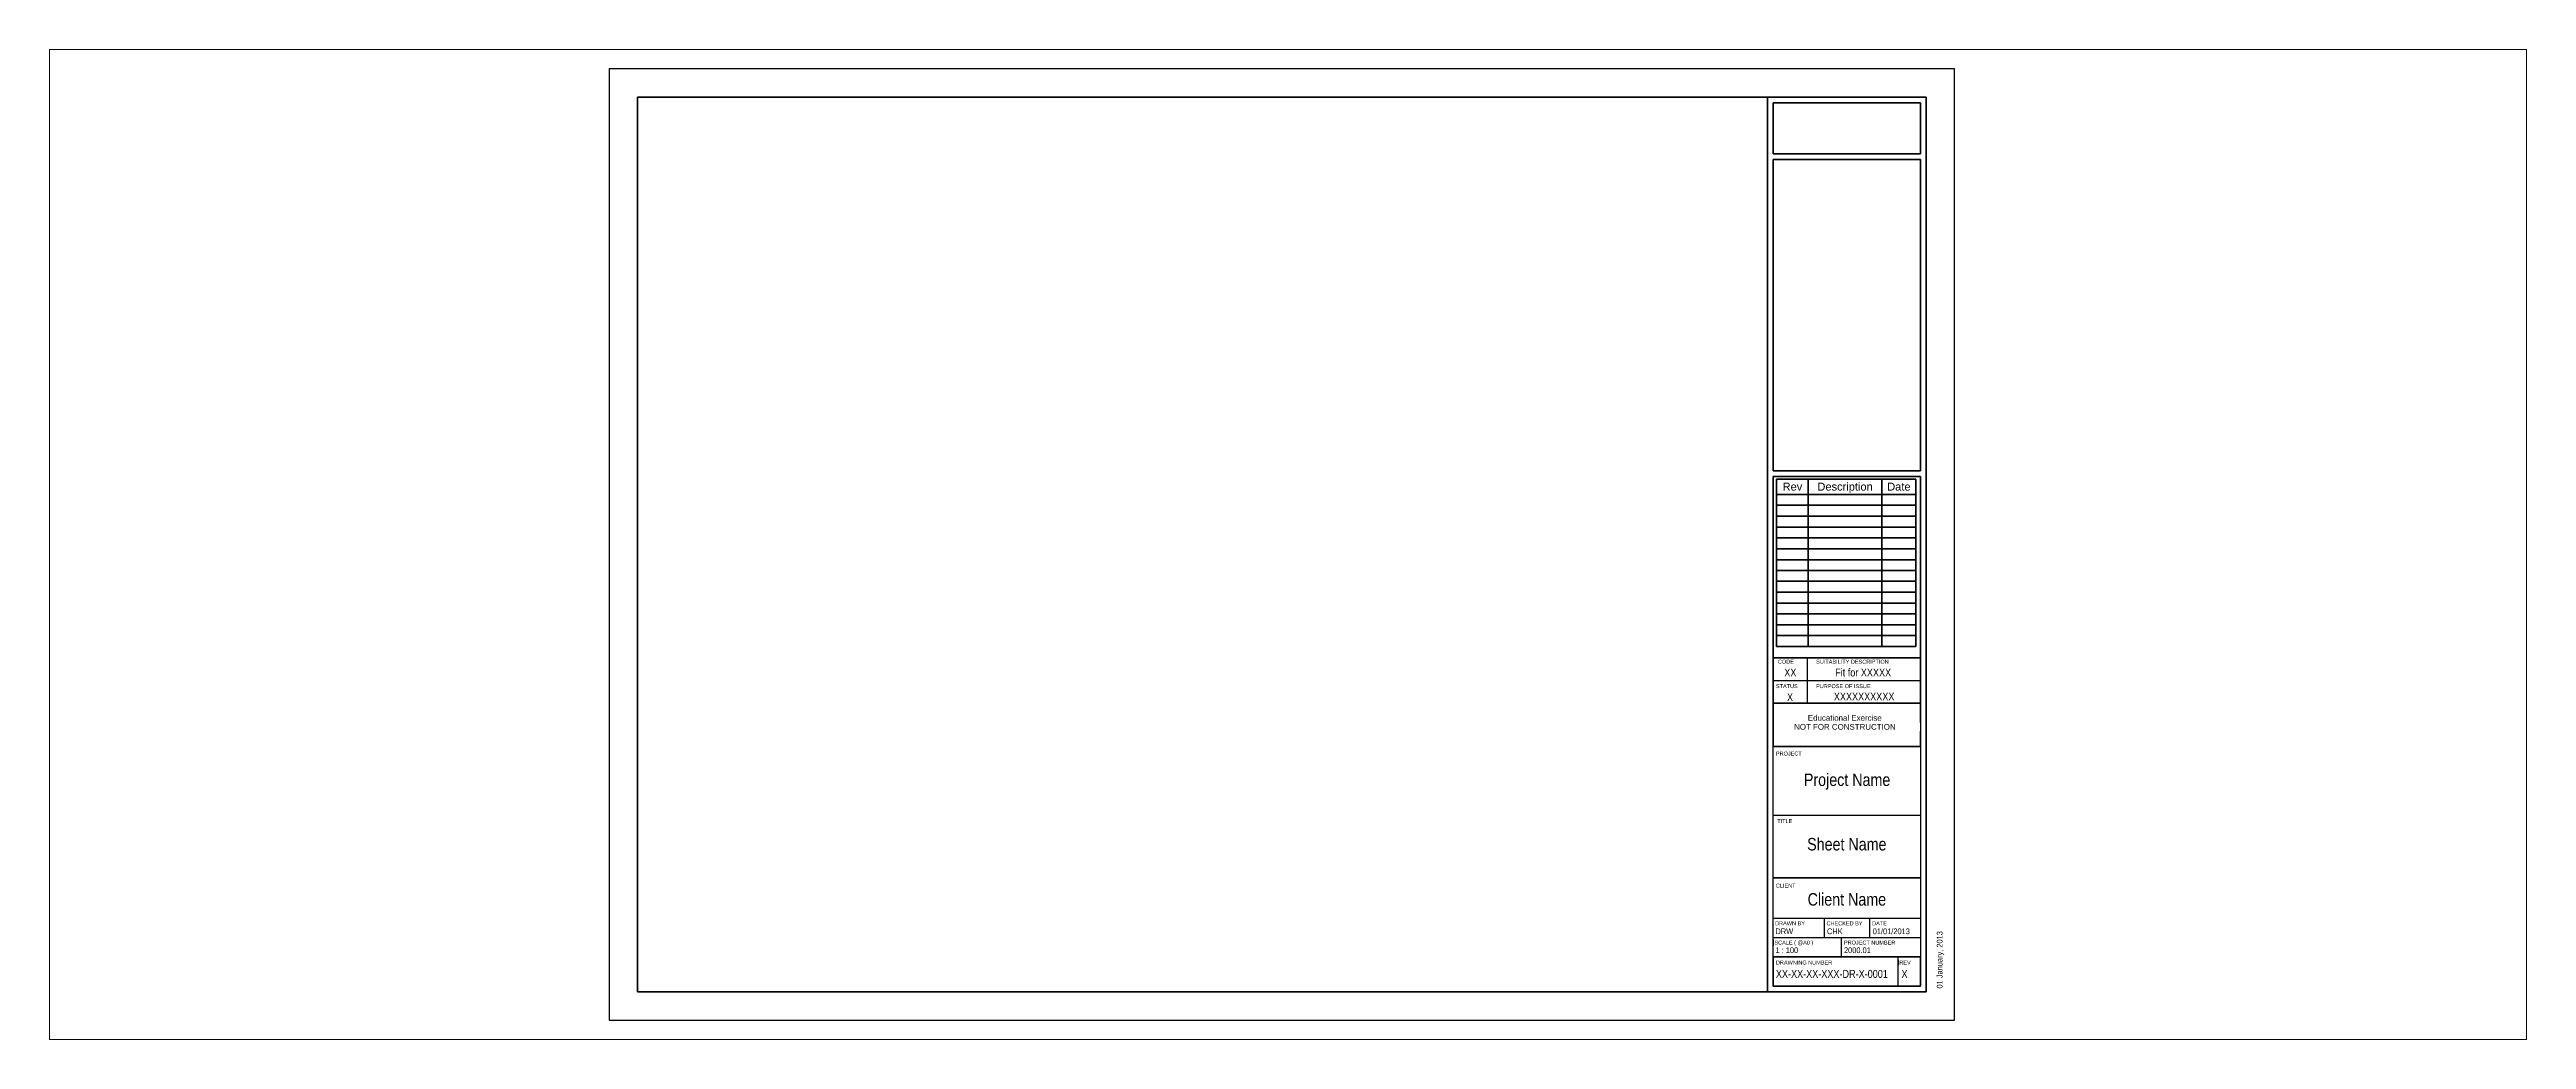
# Paper-space layout 'Layout1' of a CAD drawing. Header units: millimetres. Extents: x -494 to 1694, y -17 to 857.
import ezdxf

# ---------------------------------------------------------------- set-up
doc = ezdxf.new("R2010")
doc.units = ezdxf.units.MM
for name, color, linetype, lineweight in [('A-DETL-THIN', 151, 'Continuous', 30), ('G-ANNO-SCHD', 231, 'Continuous', 30), ('G-ANNO-TEXT', 231, 'Continuous', 30), ('G-ANNO-TTLB', 6, 'Continuous', 30), ('G-ANNO-TTLB-MEDM', 33, 'Continuous', 70), ('G-ANNO-TTLB-THIN', 151, 'Continuous', 30), ('G-ANNO-TTLB-WIDE', 214, 'Continuous', 120)]:
    doc.layers.add(name, color=color, linetype=linetype, lineweight=lineweight)
doc.layers.add('G-ANNO-NPLT', color=191, linetype='Continuous', plot=False)
doc.styles.add('Arial', font='arial.ttf', dxfattribs={"height": 7})
doc.styles.add('Arial Narrow', font='ARIALN.TTF', dxfattribs={"height": 11})
doc.styles.add('Arial Narrow_1', font='ARIALN.TTF', dxfattribs={"height": 5})
doc.styles.add('Arial Narrow_2', font='ARIALN.TTF', dxfattribs={"height": 7})
doc.styles.add('Arial_1', font='arial.ttf', dxfattribs={"height": 3.5})
doc.styles.add('Arial_2', font='arial.ttf', dxfattribs={"height": 5})

psp = doc.layouts.get("Layout1")

# ---------------------------------------------------------------- linework, layer by layer
at = {"layer": 'A-DETL-THIN', "lineweight": 50}
for p, q in [((1059.5, 477.6), (1031.5, 477.6)), ((1031.5, 477.6), (1031.5, 464.1)), ((1154.5, 464.1), (1031.5, 464.1)), ((1031.5, 464.1), (1031.5, 330)), ((1124.5, 477.6), (1059.5, 477.6)), ((1059.5, 477.6), (1059.5, 464.1)), ((1059.5, 464.1), (1059.5, 330)), ((1154.5, 477.6), (1124.5, 477.6)), ((1124.5, 477.6), (1124.5, 464.1)), ((1124.5, 464.1), (1124.5, 330)), ((1154.5, 477.6), (1154.5, 464.1)), ((1154.5, 464.1), (1154.5, 330)), ((1154.5, 454.6), (1031.5, 454.6)), ((1154.5, 445), (1031.5, 445)), ((1154.5, 435.4), (1031.5, 435.4)), ((1154.5, 425.8), (1031.5, 425.8)), ((1154.5, 416.2), (1031.5, 416.2)), ((1154.5, 406.6), (1031.5, 406.6)), ((1154.5, 397.1), (1031.5, 397.1)), ((1154.5, 387.5), (1031.5, 387.5)), ((1154.5, 377.9), (1031.5, 377.9)), ((1154.5, 368.3), (1031.5, 368.3)), ((1154.5, 358.7), (1031.5, 358.7)), ((1154.5, 349.1), (1031.5, 349.1)), ((1154.5, 339.6), (1031.5, 339.6)), ((1154.5, 330), (1031.5, 330))]:
    psp.add_line(p, q, dxfattribs=at)
at = {"layer": 'G-ANNO-TTLB'}
for p, q in [((1028.5, 300), (1158.5, 300)), ((1028.5, 73), (1158.5, 73))]:
    psp.add_line(p, q, dxfattribs=at)
at = {"layer": 'G-ANNO-TTLB-MEDM'}
for p, q in [((25.5, 815), (1163.5, 815)), ((25.5, 815), (25.5, 25)), ((1023.5, 815), (1023.5, 25)), ((1028.5, 810), (1158.5, 810)), ((1028.5, 765), (1028.5, 810)), ((1158.5, 810), (1158.5, 765)), ((1163.5, 815), (1163.5, 25)), ((1158.5, 765), (1028.5, 765)), ((1028.5, 760), (1158.5, 760)), ((1028.5, 485), (1028.5, 760)), ((1158.5, 760), (1158.5, 485)), ((1158.5, 485), (1028.5, 485)), ((1028.5, 480), (1158.5, 480)), ((1028.5, 280), (1028.5, 480)), ((1158.5, 480), (1158.5, 280)), ((1158.5, 320), (1028.5, 320)), ((25.5, 25), (1163.5, 25))]:
    psp.add_line(p, q, dxfattribs=at)
at = {"layer": 'G-ANNO-TTLB-THIN'}
for p, q in [((1188.5, 840), (0.5, 840)), ((0.5, 840), (0.5, 0)), ((1188.5, 0), (1188.5, 840)), ((1028.5, 180.9), (1158.5, 180.9)), ((1028.5, 125.6), (1158.5, 125.6)), ((1028.5, 90), (1158.5, 90)), ((0.5, 0), (1188.5, 0))]:
    psp.add_line(p, q, dxfattribs=at)
at = {"layer": 'G-ANNO-TTLB-WIDE'}
for p, q in [((1028.5, 280), (1158.5, 280)), ((1158.5, 280), (1158.5, 241.8)), ((1158.5, 241.8), (1028.5, 241.8)), ((1028.5, 56), (1028.5, 30)), ((1028.5, 56), (1158.5, 56)), ((1158.5, 30), (1158.5, 56)), ((1028.5, 30), (1158.5, 30))]:
    psp.add_line(p, q, dxfattribs=at)

# ---------------------------------------------------------------- texts
at = {"layer": 'G-ANNO-NPLT', "lineweight": 30, "char_height": 11, "attachment_point": 1, "style": 'Arial Narrow'}
for s, insert, width in [('Project Name', (1055.6, 217.8), 92.354), ('Sheet Name', (1058.5, 160.9), 84.819)]:
    psp.add_mtext(s, dxfattribs=dict(at, insert=insert, width=width))
at = {"layer": 'G-ANNO-NPLT', "lineweight": 30, "insert": (1173, 28), "char_height": 5, "width": 54.435, "attachment_point": 1, "rotation": 90, "style": 'Arial Narrow_1'}
psp.add_mtext('01 January, 2013', dxfattribs=at)
at = {"layer": 'G-ANNO-SCHD', "char_height": 7, "attachment_point": 2, "line_spacing_factor": 0.941778, "style": 'Arial'}
for s, insert, width in [('Rev', (1045.5, 474.6), 20.825), ('Description', (1092, 474.6), 58.36), ('Date', (1139.5, 474.6), 24.681)]:
    psp.add_mtext(s, dxfattribs=dict(at, insert=insert, width=width))

# ---------------------------------------------------------------- viewports
at = {"layer": '0'}
psp.add_viewport(center=(600, 420), size=(2187.4, 873.926), view_center_point=(600, 420), view_height=873.926, dxfattribs=at)

# ---------------------------------------------------------------- next in the draw order: texts
at = {"layer": 'G-ANNO-TEXT', "color": 7, "char_height": 3.5, "attachment_point": 1, "style": 'Arial_1', "bg_fill": 3, "box_fill_scale": 1.25, "bg_fill_color": 256, "bg_fill_true_color": 13158600, "bg_fill_transparency": 0}
for s, insert, width in [('CODE', (1032.7, 318.3), 17.316), ('SUITABILITY DESCRIPTION', (1066.4, 318.3), 78.565), ('STATUS', (1030.9, 296.7), 23.57), ('PROJECT', (1030.9, 237.2), 27.979), ('TITLE', (1032.1, 177.6), 16.274), ('CLIENT', (1030.9, 120.6), 21.325), ('DRAWN BY', (1030.2, 87.3), 32.629), ('CHECKED BY', (1075.6, 87.3), 38.962), ('SCALE ( @A0 )', (1029.6, 70.3), 42.249), ('PROJECT NUMBER', (1091, 70.3), 55.557), ('DRAWNING NUMBER', (1030.9, 52.7), 61.249), ('REV', (1139.9, 52.7), 12.346)]:
    psp.add_mtext(s, dxfattribs=dict(at, insert=insert, width=width))

# ---------------------------------------------------------------- next in the draw order: linework, layer by layer
at = {"layer": 'G-ANNO-TTLB'}
for p, q in [((1028.5, 56), (1028.5, 241.8)), ((1158.5, 241.8), (1158.5, 56)), ((1028.5, 125.9), (1158.5, 125.9)), ((1073.5, 90), (1073.5, 73)), ((1088.5, 73), (1088.5, 56)), ((1138.5, 56), (1138.5, 30))]:
    psp.add_line(p, q, dxfattribs=at)
at = {"layer": 'G-ANNO-TTLB-WIDE'}
psp.add_line((1028.5, 280), (1028.5, 241.8), dxfattribs=at)

# ---------------------------------------------------------------- next in the draw order: texts
at = {"layer": 'G-ANNO-NPLT', "lineweight": 30, "attachment_point": 1}
for s, insert, char_height, width, style in [('XX', (1038.3, 310.5), 7, 12.827, 'Arial Narrow_2'), ('X', (1040.7, 288.7), 7, 6.413, 'Arial Narrow_2'), ('Client Name', (1058.9, 112.2), 11, 83.857, 'Arial Narrow'), ('DRW', (1030.5, 81), 5, 16.755, 'Arial Narrow_1'), ('CHK', (1076, 81), 5, 14.831, 'Arial Narrow_1'), ('1 : 100', (1030.5, 64.3), 5, 21.485, 'Arial Narrow_1'), ('XX-XX-XX-XXX-DR-X-0001', (1030.9, 44.4), 7, 118.81, 'Arial Narrow_2'), ('2000.01', (1091, 64.3), 5, 25.494, 'Arial Narrow_1'), ('X', (1141.8, 44.4), 7, 6.413, 'Arial Narrow_2')]:
    psp.add_mtext(s, dxfattribs=dict(at, insert=insert, char_height=char_height, width=width, style=style))
at = {"layer": 'G-ANNO-TEXT', "color": 7, "char_height": 3.5, "attachment_point": 1, "style": 'Arial_1', "bg_fill": 3, "box_fill_scale": 1.25, "bg_fill_color": 256, "bg_fill_true_color": 13158600, "bg_fill_transparency": 0}
for s, insert, width in [('PURPOSE OF ISSUE', (1066.4, 296.7), 59.084), ('DATE', (1115.9, 87.3), 15.954)]:
    psp.add_mtext(s, dxfattribs=dict(at, insert=insert, width=width))

# ---------------------------------------------------------------- next in the draw order: linework, layer by layer
at = {"layer": 'G-ANNO-TTLB'}
for p, q in [((1058.5, 320), (1058.5, 280)), ((1113.5, 90), (1113.5, 73))]:
    psp.add_line(p, q, dxfattribs=at)

# ---------------------------------------------------------------- next in the draw order: texts
at = {"layer": 'G-ANNO-NPLT', "lineweight": 30, "attachment_point": 1}
for s, insert, char_height, width, style in [('Fit for XXXXX', (1083.2, 310.5), 7, 59.646, 'Arial Narrow_2'), ('XXXXXXXXXX', (1082.1, 289.3), 7, 64.135, 'Arial Narrow_2'), ('01/01/2013', (1116.4, 81), 5, 35.274, 'Arial Narrow_1')]:
    psp.add_mtext(s, dxfattribs=dict(at, insert=insert, char_height=char_height, width=width, style=style))

# ---------------------------------------------------------------- next in the draw order: texts
at = {"layer": 'G-ANNO-TEXT', "color": 7, "insert": (1059.1, 269.4), "char_height": 5, "width": 80.57, "attachment_point": 1, "style": 'Arial_2', "bg_fill": 3, "box_fill_scale": 1.25, "bg_fill_color": 256, "bg_fill_true_color": 13158600, "bg_fill_transparency": 0}
psp.add_mtext('Educational Exercise', dxfattribs=at)

# ---------------------------------------------------------------- next in the draw order: texts
at = {"layer": 'G-ANNO-TEXT', "color": 7, "insert": (1047, 261.5), "char_height": 5, "width": 109.992, "attachment_point": 1, "style": 'Arial_2', "bg_fill": 3, "box_fill_scale": 1.25, "bg_fill_color": 256, "bg_fill_true_color": 13158600, "bg_fill_transparency": 0}
psp.add_mtext('NOT FOR CONSTRUCTION', dxfattribs=at)

doc.saveas('drawing.dxf')
